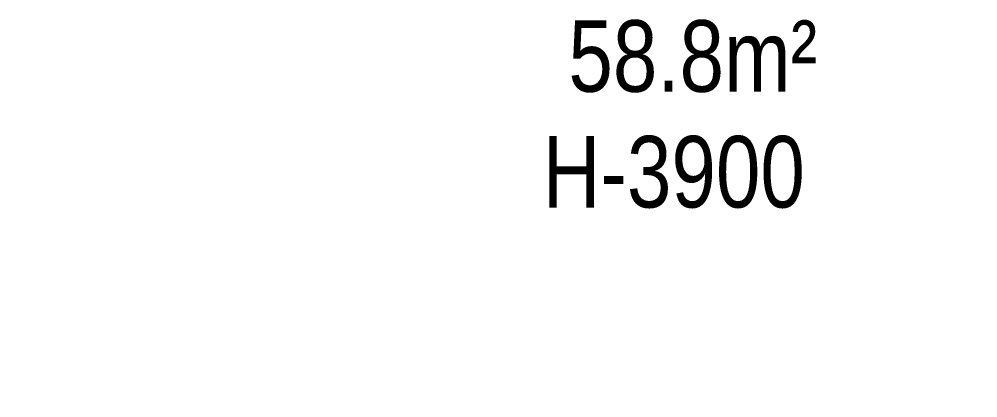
# Model space of a CAD drawing. Header units: millimetres. Extents: x -5636 to 4820, y -5607 to 4029.
# Drawn here: x 801 to 4820, y 1077 to 2666 of the extents above; entities that cross this region are included whole.
import ezdxf

# ---------------------------------------------------------------- set-up
doc = ezdxf.new("R2010")
doc.units = ezdxf.units.MM
doc.layers.add('DIKOM_РАЗМЕР_ЗОНА', color=7, linetype='Continuous')
doc.layers.add('DIKOM_РАЗМЕР_ОБЪЕКТА', color=7, linetype='Continuous')
doc.styles.add('style1', font='arial.ttf', dxfattribs={"width": 0.8})
doc.dimstyles.new('1-50', dxfattribs={"dimtxt": 300, "dimasz": 200, "dimexe": 100, "dimexo": 0, "dimgap": 100, "dimtad": 1, "dimdec": 0, "dimtxsty": 'style1', "dimcen": 0, "dimclrd": 7, "dimclre": 7, "dimadec": 1, "dimazin": 2, "dimtfac": 1, "dimtdec": 0, "dimtmove": 1, "dimatfit": 3, "dimfxl": 0, "dimlwd": 25, "dimlwe": 18, "dimarcsym": 0})

# ---------------------------------------------------------------- blocks, each defined once
blk = doc.blocks.new('*D13')
at = {"layer": 'Defpoints', "color": 0, "transparency": 16777216}
for p in [(-4159.3, 1546.6), (4820.3, -1862.8), (4820.3, -5506.7)]:
    blk.add_point(p, dxfattribs=at)
at = {"layer": 'DIKOM_РАЗМЕР_ЗОНА', "color": 7, "lineweight": 18, "transparency": 16777216}
for p, q in [((-4159.3, 1546.6), (-4159.3, -5606.7)), ((4820.3, -1862.8), (4820.3, -5606.7))]:
    blk.add_line(p, q, dxfattribs=at)
at = {"layer": 'DIKOM_РАЗМЕР_ЗОНА', "color": 7, "lineweight": 25, "transparency": 16777216}
blk.add_line((-3959.3, -5506.7), (4620.3, -5506.7), dxfattribs=at)
at = {"layer": 'DIKOM_РАЗМЕР_ЗОНА', "color": 7, "transparency": 16777216}
for points in [[(-3959.3, -5473.4), (-3959.3, -5540), (-4159.3, -5506.7)], [(4620.3, -5473.4), (4620.3, -5540), (4820.3, -5506.7)]]:
    blk.add_solid(points, dxfattribs=at)
at = {"layer": 'DIKOM_РАЗМЕР_ЗОНА', "color": 0, "transparency": 16777216, "insert": (1761.1, -5253.5), "char_height": 300, "attachment_point": 5, "style": 'style1'}
blk.add_mtext('9000', dxfattribs=at)

msp = doc.modelspace()

# ---------------------------------------------------------------- texts
at = {"layer": 'DIKOM_РАЗМЕР_ОБЪЕКТА', "char_height": 300, "width": 5885.531, "attachment_point": 1, "style": 'style1'}
for s, insert in [('58.8m²', (3103.8, 2661.2)), ('H-3900', (2995.6, 2175.7))]:
    msp.add_mtext(s, dxfattribs=dict(at, insert=insert))

# ---------------------------------------------------------------- dimensions: what is measured, and where the dimension line sits
at = {"layer": 'DIKOM_РАЗМЕР_ЗОНА'}
dim = msp.add_linear_dim(base=(4820.3, -5506.7), p1=(-4159.3, 1546.6), p2=(4820.3, -1862.8), text='9000', dimstyle='1-50', dxfattribs=at)
dim.commit()
dim.dimension.update_dxf_attribs({"geometry": '*D13', "text_midpoint": (1761.1, -5506.7), "dimtype": 160})

doc.saveas('drawing.dxf')
